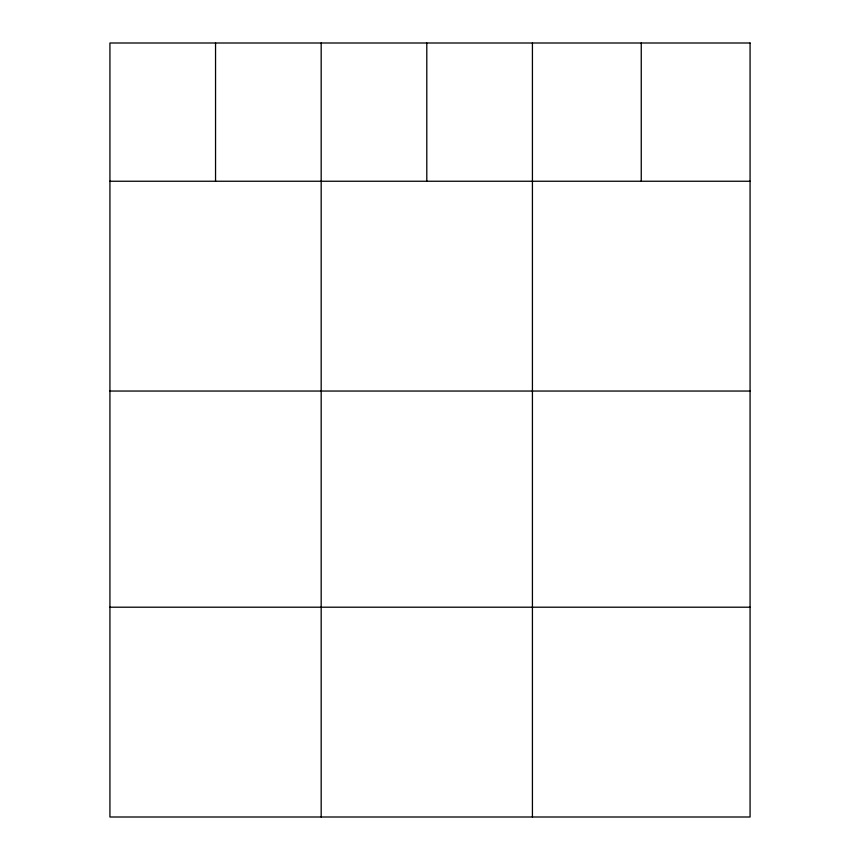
<?xml version="1.0" encoding="UTF-8"?>
<svg xmlns="http://www.w3.org/2000/svg" width="860" height="860" viewBox="0 0 860 860"><rect width="100%" height="100%" fill="white"/><g stroke="black" fill="none" stroke-linecap="round" stroke-linejoin="round"><path stroke-width="1.29" d="M109.93 181.245L750.07 181.245M109.93 391.042L750.07 391.042M109.93 607.203L750.07 607.203M641.248 43L641.248 181.245M532.426 43L532.426 817M426.796 43L426.796 181.245M321.178 43L321.178 817M215.548 43L215.548 181.245M750.07 43L109.93 43L109.93 817L750.07 817L750.07 43"/></g></svg>
